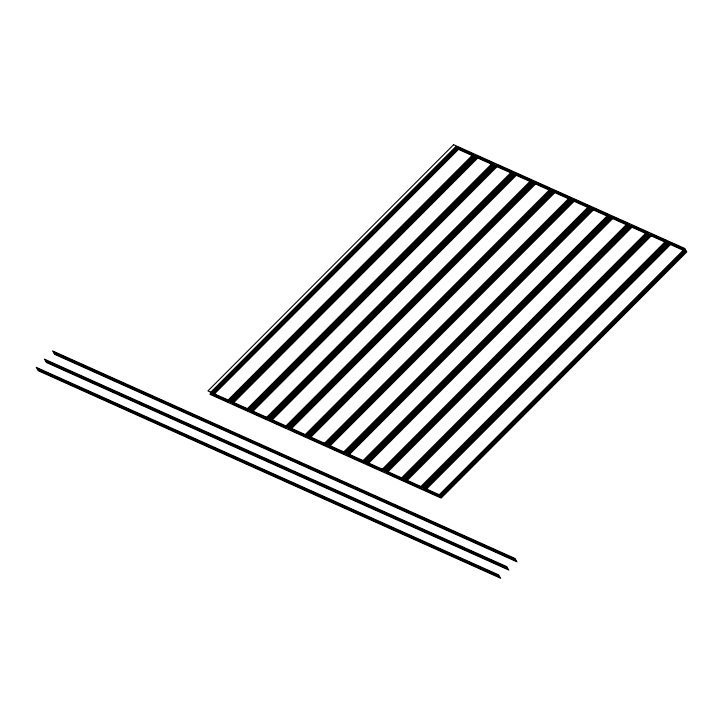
<?xml version="1.0" encoding="UTF-8"?>
<svg xmlns="http://www.w3.org/2000/svg" width="723" height="723" viewBox="0 0 723 723"><rect width="100%" height="100%" fill="white"/><g stroke="black" fill="none" stroke-linecap="round" stroke-linejoin="round"><path stroke-width="1.08" d="M210.339 392.634L456.023 146.417M210.827 393.475L456.502 147.257M211.306 394.315L456.99 148.098M229.616 401.283L475.3 155.065M230.104 402.124L475.779 155.906M230.583 402.964L476.267 156.746M248.893 409.932L494.577 163.714M249.372 410.772L495.056 164.555M249.86 411.613L495.535 165.395M513.845 172.372L267.203 419.403L251.785 412.481L497.469 166.263L512.887 173.186M268.649 419.43L514.333 173.213M269.137 420.262L515.779 173.231L531.197 180.154L285.513 426.371L270.095 419.448M533.122 181.021L286.48 428.052L271.062 421.129L516.746 174.912L532.164 181.834M287.926 428.079L533.61 181.862M288.414 428.92L535.056 181.889L550.474 188.802L304.79 435.02L289.372 428.106M306.724 435.888L552.399 189.67M307.203 436.728L552.887 190.511M307.682 437.569L553.366 191.351M325.992 444.537L571.676 198.319M326.48 445.377L572.155 199.159M326.959 446.218L572.643 200M345.269 453.194L590.953 206.977M345.757 454.035L591.432 207.817M346.236 454.866L591.92 208.649M364.546 461.843L610.23 215.626M365.025 462.684L610.709 216.466M365.513 463.524L611.188 217.307M383.823 470.492L629.507 224.275M384.302 471.333L629.986 225.115M384.79 472.173L631.432 225.142L646.85 232.065L401.166 478.283L385.748 471.36M648.775 232.923L402.133 479.955L386.715 473.041L632.399 226.823L647.817 233.737M403.579 479.982L649.263 233.764M404.067 480.822L650.709 233.791L666.127 240.714L420.443 486.931L405.025 480.009M668.052 241.581L421.41 488.612L405.992 481.69L651.667 235.472L667.094 242.395M422.856 488.64L668.54 242.422M423.335 489.471L669.019 243.253M52.526 350.89L515.147 558.518M53.014 351.73L515.626 559.358M53.493 352.571L516.105 560.198M53.981 353.411L516.593 561.039M54.46 354.243L517.072 561.87M44.338 359.096L506.95 566.724M44.826 359.937L507.438 567.564M45.305 360.777L507.917 568.405M45.784 361.617L508.405 569.245M46.272 362.458L508.884 570.086M36.15 367.302L498.762 574.93M36.629 368.143L499.25 575.77M37.117 368.983L499.729 576.611M37.596 369.824L500.208 577.451M38.084 370.664L500.696 578.292M453.61 144.708L207.935 390.926L439.241 494.74L684.916 248.522L453.61 144.708M455.544 148.07L209.86 394.288L441.166 498.102L686.85 251.884L455.544 148.07M457.948 147.284L212.273 393.502L227.691 400.415L473.366 154.198L457.948 147.284M458.436 148.116L212.752 394.333L228.17 401.256L473.854 155.038L458.436 148.116M458.915 148.956L213.231 395.174L228.658 402.096L474.333 155.879L458.915 148.956M477.225 155.933L231.541 402.151L246.968 409.073L492.643 162.856L477.225 155.933M477.704 156.774L232.029 402.991L247.447 409.914L493.131 163.696L477.704 156.774M478.192 157.614L232.508 403.832L247.935 410.745L493.61 164.528L478.192 157.614M496.502 164.582L250.818 410.8L266.245 417.722L511.92 171.505L496.502 164.582M496.981 165.422L251.306 411.64L266.724 418.563L512.408 172.345L496.981 165.422M516.258 174.071L270.583 420.289L286.001 427.212L531.676 180.994L516.258 174.071M535.535 182.729L289.851 428.947L305.278 435.861L550.953 189.643L535.535 182.729M536.014 183.561L290.339 429.778L305.757 436.701L551.441 190.483L536.014 183.561M554.324 190.538L308.649 436.755L324.067 443.678L569.751 197.46L554.324 190.538M554.812 191.378L309.128 437.596L324.546 444.518L570.23 198.301L554.812 191.378M555.291 192.219L309.616 438.436L325.034 445.35L570.718 199.132L555.291 192.219M573.601 199.187L327.926 445.404L343.344 452.327L589.028 206.109L573.601 199.187M574.089 200.027L328.405 446.245L343.823 453.167L589.507 206.95L574.089 200.027M574.568 200.867L328.884 447.085L344.311 454.008L589.986 207.79L574.568 200.867M592.878 207.835L347.194 454.053L362.621 460.976L608.296 214.758L592.878 207.835M593.366 208.676L347.682 454.894L363.1 461.816L608.784 215.599L593.366 208.676M593.845 209.516L348.161 455.734L363.588 462.657L609.263 216.439L593.845 209.516M612.155 216.493L366.471 462.711L381.898 469.625L627.573 223.407L612.155 216.493M612.634 217.334L366.959 463.551L382.377 470.465L628.061 224.247L612.634 217.334M613.122 218.165L367.438 464.383L382.856 471.306L628.54 225.088L613.122 218.165M631.911 225.983L386.236 472.2L401.654 479.123L647.329 232.905L631.911 225.983M651.188 234.632L405.504 480.849L420.931 487.772L666.606 241.554L651.188 234.632M669.977 242.44L424.302 488.658L439.72 495.58L685.404 249.363L669.977 242.44M670.465 243.28L424.781 489.498L440.208 496.421L685.883 250.203L670.465 243.28M670.944 244.121L425.269 490.339L440.687 497.261L686.371 251.044L670.944 244.121"/></g></svg>
